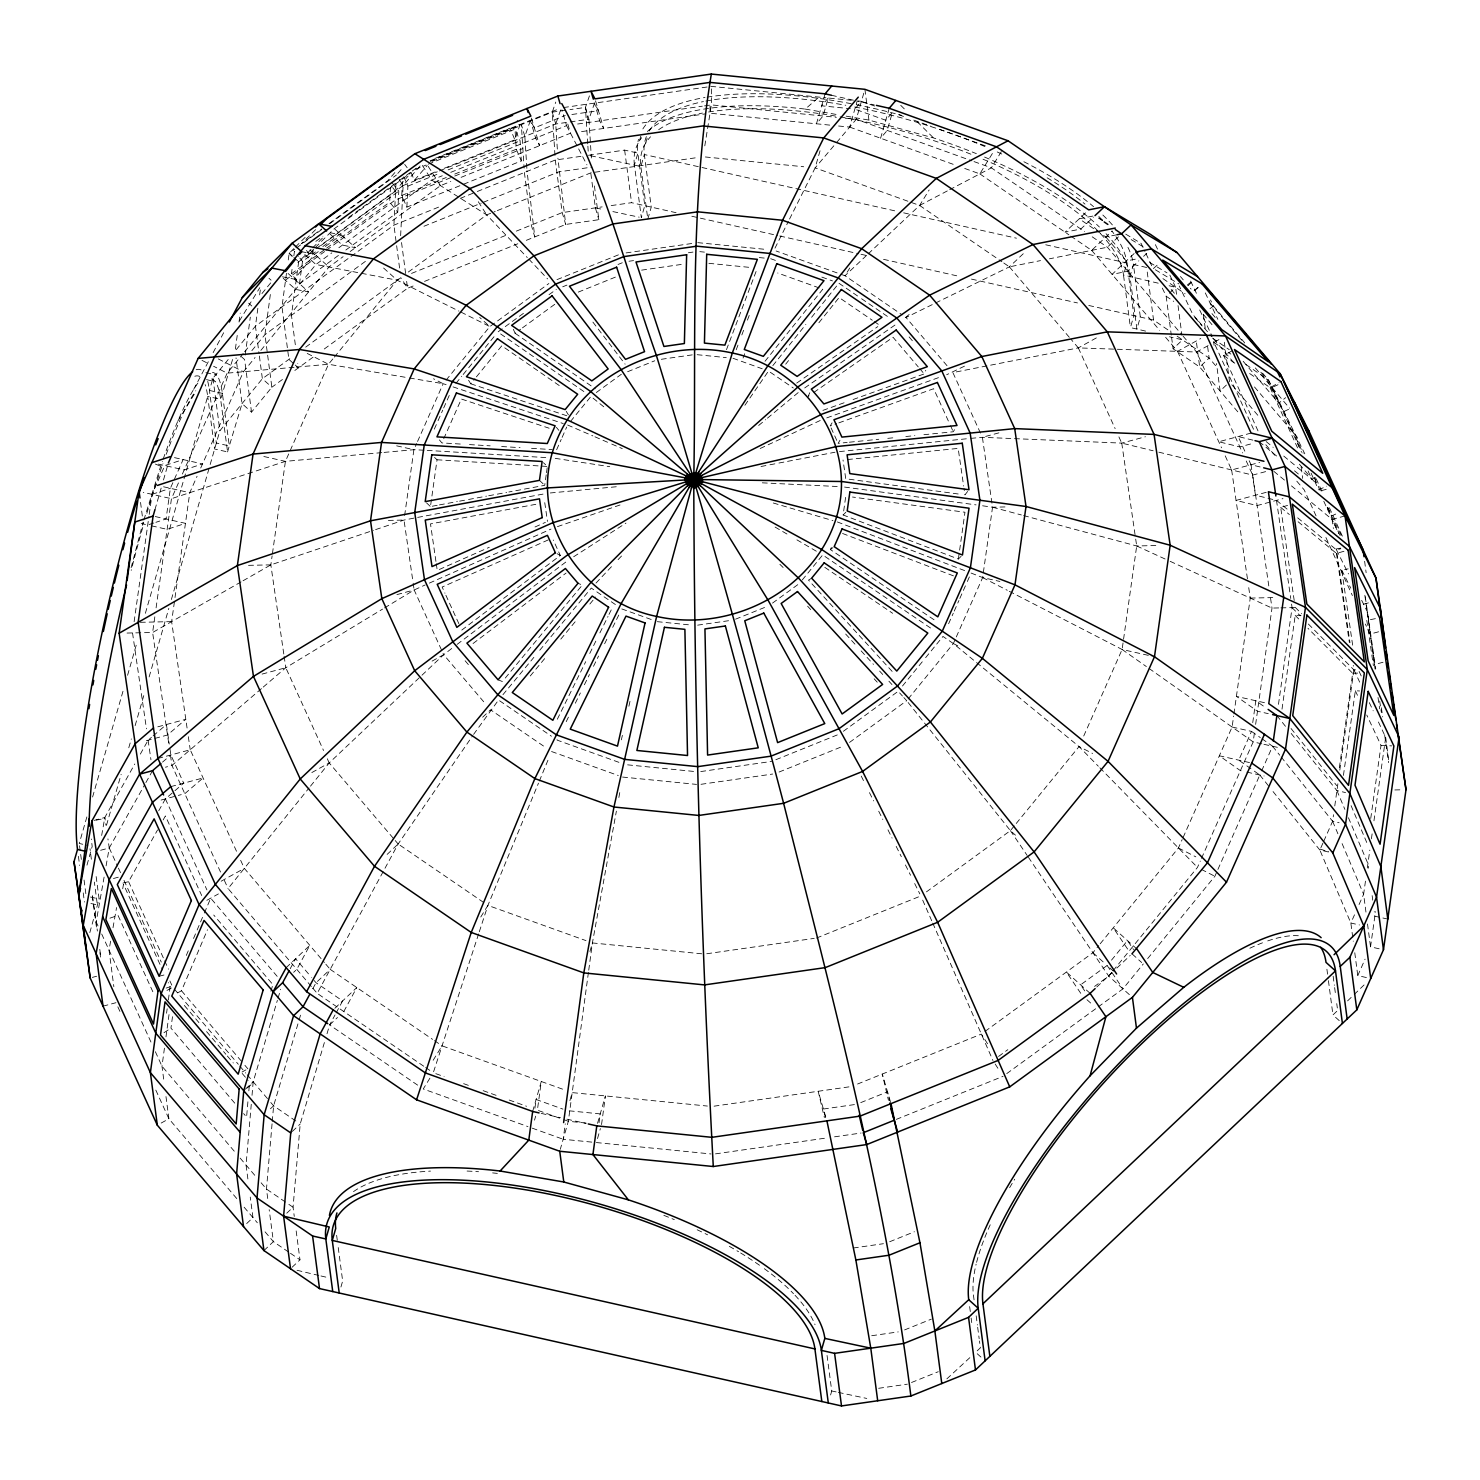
<?xml version="1.0" encoding="UTF-8"?>
<svg xmlns="http://www.w3.org/2000/svg" width="1480" height="1480" viewBox="0 0 1480 1480"><rect width="100%" height="100%" fill="white"/><g stroke="black" fill="none" stroke-linecap="round" stroke-linejoin="round"><path stroke-width="0.75" stroke-dasharray="5 3.75" d="M345.839 250.028L397.75 212.177L389.703 202.149L390.424 187.424M395.956 184.149L393.921 225.145L396.325 243.423M397.75 212.177L398.786 191.161L390.739 181.115M459.873 185.74L406.852 207.126L401.764 195.453L402.597 178.636M400.636 235.672L403.115 185.574L397.528 176.804M406.852 207.126L407.907 186.11L402.8 174.437M247.9 1101.805L246.587 1117.086L243.627 1113.589M248.844 1090.889L249.399 1084.341M251.267 1104.302L246.05 1165.056L248.159 1181.059M252.025 1095.311L253.191 1081.806L277.371 1000.351M272.061 1123.82L266.474 1189.051L267.973 1200.484M272.264 1121.562L273.615 1105.819L298.442 1022.162M324.379 1042.549L300.2 1124.005L293.058 1207.236L294.261 1216.394M237.225 335.424L235.117 351.038L255.448 326.137L349.151 257.798M239.02 322.029L240.222 313.113M245.199 355.089L250.305 317.164M257.853 308.284L255.448 326.137L259.055 353.572M259.647 294.909L260.554 288.212M270.341 294.502L264.939 334.647L271.858 387.224L251.526 412.125L242.036 403.615L236.023 357.901M286.473 273.338L281.977 306.804L288.896 359.381L293.632 363.636M288.267 259.943L289.173 253.265L293.836 248.621M338.421 255.448L299.478 283.846L291.43 273.8L292.041 269.323M293.854 255.837L294.446 251.341L298.479 256.354M311.096 249.399L298.664 261.775L291.449 315.314L295.667 347.319M299.478 283.846L302.512 261.387L315.462 251.933M534.909 1108.298L536.093 1099.474L562.918 1109.112M591.778 1142.116L563.177 1139.267L565.268 1123.82M588.429 972.416L568.338 1121.285L560.291 1149.312M588.744 970.159L592.407 942.945L616.383 811.133M599.048 1122.71L600.232 1113.904L567.043 1110.592M601.546 1124.578L605.413 1095.921L596.791 1125.873M166.556 1013.227L167.166 1008.805M168.369 999.962L170.181 986.716L168.276 982.535M164.447 1048.155L161.986 1066.211L164.077 1082.213M165.982 1036.87L169.368 1012.061M234.728 1103.137L170.94 1028.138L172.753 1014.873M134.125 621.692L148.925 516.501M149.221 514.374L152.052 494.32L164.798 465.571L183.113 459.559L170.367 488.326L166.056 518.981L155.881 522.311M154.827 616.809L152.625 632.496L168.776 743.719M156.085 607.836L171.458 498.686L178.747 482.258M187.072 728.012L171.625 621.619L174.714 599.733M175.01 597.532L189.773 492.692L197.062 476.264M283.79 654.012L270.84 564.861L272.117 555.851M272.431 553.613L285.418 461.353L328.486 364.265L332.871 358.9M404.632 515.521L413.901 449.698L416.639 443.519M437.174 505.309L430.458 506.567L437.044 459.781L433.104 456.043M546.194 474.84L544.714 485.329L508.88 491.989M546.49 472.731L547.378 466.44L543.438 462.722M961.094 556.351L958.374 559.033L843.119 514.985L845.783 496.096M958.374 559.033L959.317 552.355M959.632 550.116L964.96 512.246L852.517 497.021M908.147 698.93L953.361 643.56L982.646 577.57L992.543 507.215L982.387 437.303L999.629 432.66M1083.73 736.004L1122.118 649.48L1136.696 545.972L1135.697 539.109M1183.093 837.514L1232.1 727.032L1233.636 716.08M1233.95 713.897L1250.248 598.087L1248.269 584.471M1252.746 722.629L1255.817 700.743L1264.605 706.922M1254.392 733.137L1253.171 741.887L1201.205 858.992M1255.632 724.368L1272.005 608.077L1270.34 596.68M1278.48 704.351L1292.077 607.633L1291.097 600.788M1282.013 709.142L1295.204 615.44L1301.05 615.255M1339.363 767.713L1352.665 673.271L1307.968 628.297M1323.767 841.195L1332.611 821.271L1333.536 814.703M1334.775 805.952L1337.883 783.79M1339.807 770.118L1353.923 669.866L1353.257 665.352M1343.433 775.428L1355.347 690.772L1359.62 690.975M1370.739 818.459L1381.025 745.365L1366.762 715.025M1365.467 881.137L1363.617 894.272L1366.022 912.568M1367.317 868.002L1369.833 850.094M1371.423 838.827L1372.367 832.075M1373.958 820.808L1385.687 737.41L1377.029 719.002M1379.157 948.791L1370.536 946.849L1375.494 911.68M704.795 145.873L711.38 104.895L711.362 88.708M101.658 835.442L104.821 817.496L134.791 763.995M104.1 877.104L96.182 921.929L97.384 931.068M106.079 865.893L109.243 847.966L107.929 838.883M110.612 941.169L109.039 950.123L113.849 986.698M112.998 927.72L116.569 907.536M122.71 888.777L123.488 884.337L162.56 969.992M618.862 797.498L620.101 790.69M621.378 739.852L622.377 735.375M628.889 706.256L630.406 699.541M131.128 567.673L143.153 522.181L143.505 524.808A250.046 36.723 -77.3 0 0 131.202 570.355M86.969 865.153L92.186 846.394A250.046 36.723 -77.3 0 1 91.446 839.03M89.817 932.622L99.105 898.971L96.089 876.105M154.938 509.712L161.653 486.365L189.773 492.692M163.485 480.001L167.74 465.146M86.876 816.923L79.236 843.471L87.875 845.413M92.593 796.999L123.765 688.552M127.576 675.287L137.103 642.08M145.373 613.312L207.7 396.437A250.046 36.723 -77.3 0 0 205.147 384.578M228.197 359.529L212.954 378.196L209.42 390.443L216.339 443.019L229.289 445.924L242.036 403.615M232.564 359.492L220.649 399.341L227.569 451.918L214.619 449.014L207.7 396.437L220.649 399.341A250.046 36.723 -77.3 0 0 209.827 378.769M106.505 825.23L121.138 774.336M128.779 747.77L131.313 738.927M135.124 725.644L144.67 692.455M149.129 676.952L168.831 608.354M171.384 599.493L209.531 466.718M210.179 464.498L219.873 430.773L262.367 378.714L292.633 356.643M227.569 451.918L229.289 445.924L222.37 393.347A256.743 37.722 -77.3 0 0 211.27 372.239M639.434 140.896L641.728 132.904M588.466 155.289L624.634 150.109L637.862 153.088L644.78 205.665L641.34 217.634L634.421 165.057L637.862 153.088A256.743 94.294 16 0 1 638.49 139.305M645.761 142.987L647.482 136.993M340.937 1287.008L342.657 1281.014L337.829 1244.439M647.815 219.096L651.255 207.108L644.337 154.531A250.046 91.834 16 0 1 648.092 132.922M532.652 1111.461L541.273 1081.492L537.388 1110.167L560.087 1118.325M825.082 93.832L816.461 123.802L823.084 115.995L828.245 98.013L851.204 100.289M534.521 1120.157L535.668 1116.161M589.947 951.492L592.407 942.945L702.205 953.842M820.049 150.775L815.129 167.888L789.395 219.355M569.911 1100.602L572.205 1092.61L707.403 1106.06M838.605 126.004L849.668 127.095L857.142 101.047L874.255 104.895M863.784 93.184L856.273 119.288L835.275 144.097M889.221 108.262L880.6 138.232L887.223 130.406L892.385 112.425L885.78 120.25L854.83 109.132L861.434 101.306L875.883 106.505M597.513 1138.564L600.38 1128.574M1145.594 331.113L1136.899 329.06L1129.961 276.483L1133.421 264.495A256.743 94.294 16 0 0 1127.686 246.827M1146.63 267.473L1133.421 264.495L1140.34 317.072L1136.899 329.06L1130.424 327.598L1133.865 315.61L1126.946 263.033A250.046 91.834 16 0 0 1111.924 231.065M830.595 1394.974L831.741 1390.978L826.913 1354.404M270.914 991.23L272.875 984.57L213.731 915.029M278.036 998.149L280.645 989.343M299.108 1019.961L301.069 1013.356M327.006 1033.743L328.967 1027.139M143.838 520.016L160.672 466.2A256.743 37.722 -77.3 0 1 162.338 461.409M478.613 933.917L433.27 1072.741L444.111 1076.645M479.316 931.716L487.919 905.39L538.48 783.142M444.278 168.276L514.837 139.804L519.573 126.078L517.168 120.269M526.862 168.369L524.845 136.456L530.432 120.324L534.354 127.909L565.268 115.44M554.982 155.474L552.262 112.147L555.759 102.083M557.331 149.073L555.74 123.987L561.327 107.855M587.745 143.893L585.433 107.411L589.632 95.312M571.89 114.497L598.438 110.704L594.516 103.119L588.929 119.233L591.371 157.99M726.495 349.65L741.11 311.041M741.924 308.894L757.353 268.139M736.207 349.798L738.613 343.434M741.832 334.961L744.237 328.615M747.437 320.143L749.842 313.779M743.071 358.031L744.68 353.739M539.349 781.033L548.932 757.852M186.314 955.433L189.014 949.069M193.529 938.468L196.248 932.104M197.136 929.995L203.463 915.158M204.37 913.03L210.697 898.193L278.111 977.466M177.6 992.895L181.485 990.749L207.459 929.755M809.745 392.755L808.173 396.363L811.947 393.736M853.091 399.526L924.205 373.904L925.777 370.296M182.392 474.044L227.143 373.164L243.164 353.554M200.707 468.032L243.442 371.739L255.06 357.513M417.564 441.447L443.186 383.709L447.127 384.985M434.306 429.144L437.118 422.799M438.043 420.69L442.742 410.127M443.667 408.018L450.235 393.236M443.741 438.728L461.371 399.026L549.117 428.22M556.628 449.754L561.198 439.449M562.123 437.377L566.692 427.072M934.065 619.787L830.41 549.561L832.167 545.62M948.606 623.765L953.286 613.201M954.23 611.092L958.911 600.529M959.836 598.42L966.403 583.62M967.346 581.51L970.159 575.165M1100.177 943.815L1178.432 847.985L1182.15 839.604M1232.1 727.032L1251.507 731.398L1238.76 760.147L1251.044 768.823M1113.071 970.751L1197.468 867.41L1200.28 861.101M1147.666 958.596L1214.877 876.271L1259.813 775.002L1252.802 770.062M1261.645 770.895L1272.578 746.253L1262.033 738.816M1322.898 843.174L1319.845 850.038L1350.852 923.039L1353.257 941.317M1354.496 914.807L1350.852 923.039L1359.473 924.963M1359.066 904.539L1363.617 894.272L1341.472 842.139M1366.41 977.54L1357.771 975.616L1365.06 959.17M557.331 719.225L585.71 661.671M589.762 653.457L595.83 641.118M599.881 632.904L608.002 616.457M609.002 614.404L612.054 608.225M566.211 721.667L569.245 715.506M575.313 703.222L580.364 692.973M584.396 684.759L589.466 674.51M593.499 666.315L598.549 656.066M604.617 643.763L607.651 637.621M612.702 627.372L618.77 615.07M774.984 248.159L788.377 221.408M193.677 389.37L208.81 360.787M213.138 352.629L225.016 330.17M290.191 968.734L295.611 958.726L310.208 975.875M312.779 988.751L316.036 982.739L330.207 969.363L432.549 1039.349M423.743 1066.229L317.201 993.358L383.912 870.277M385.004 868.26L398.157 843.989L472.324 736.245M417.638 1085.136L329.615 1024.937L335.035 1014.929M336.127 1012.931L342.62 1000.924L316.036 982.739L311.67 977.595M343.786 1011.543L356.81 987.548L334.757 1008.361M140.341 754.097L148.111 740.222L151.441 737.373M100.622 850.279L109.243 847.966L144.763 784.567M145.873 782.587L152.532 770.692M158.73 810.781L165.409 798.885L183.705 783.179L170.847 754.966L169.571 746.272M122.933 883.116L128.575 881.654L157.583 829.891M163.151 819.938L165.39 815.943L201.687 895.529M832.075 422.855L830.188 425.981L836.663 423.65M839.993 440.226L838.124 443.353L847.152 442.446M941.983 432.9L953.268 431.753L955.155 428.627M177.915 420.912L194.768 393.476M239.335 320.993L259.814 287.693M849.76 268.01L844.988 275.743L776.112 250.989M480.778 916.99L487.919 905.39L586.006 940.633M868.205 253.875L919.616 205.442L929.144 189.977M433.159 1060.272L442.058 1045.842L563.954 1089.65M964.72 168.461L979.816 173.881L993.173 152.237M429.921 1078.161L423.243 1088.984L527.953 1126.613M1001.368 151.589L991.36 167.832L949.716 189.662M473.618 734.357L498.52 700.04L551.448 736.226M744.903 405.279L768.509 371.036L793.298 387.982M967.642 491.452L964.923 494.912L963.961 488.252M765.012 361.286L822.788 289.211L777.703 273.005M772.819 365.653L805.86 324.435M811.614 317.275L838.901 283.216L859.695 297.443M785.677 364.191L788.562 360.584M818.884 322.751L839.105 297.536L872.312 320.235M311.374 986.513L228.068 888.555L309.061 787.952M310.504 786.158L329.207 762.922L443.667 654.697L453.509 647.112M261.96 293.558L272.135 281.108L268.971 278.277M318.274 251.656L314.74 254.246L294.391 279.147L281.348 276.612M244.607 351.778L315.906 264.476L331.816 252.877M251.859 350.649L264.939 334.647L365.486 261.312M260.868 350.39L328.949 267.011L343.101 256.688M334.332 357.106L397.139 280.201L400.877 277.482M446.091 380.138L489.843 326.562L548.877 283.512M455.933 383.357L461.723 376.272M463.166 374.496L494.968 335.553M468.587 380.268L470.751 383.801L474.988 378.621M476.394 376.882L501.794 345.784L559.625 385.818M570.521 421.43L590.946 396.437L605.116 407.888M802.29 579.938L822.695 554.945L933.436 629.962M902.504 685.999L924.186 659.451M925.629 657.675L942.982 636.437L953.361 643.56L1079.05 746.568L1098.29 766.196M926.443 891.866L1010.396 830.632L1014.78 825.266M1016.242 823.472L1079.05 746.568L1092.592 753.468M985.051 1031.375L1092.925 952.713L1098.734 945.591M1111.498 960.15L1127.483 940.577L1133.551 949.568M1111.628 972.545L1108.724 976.097L1094.571 986.42M1098.197 1006.918L1122.95 988.862L1143.282 963.961M505.291 678.043L582.324 585.062L578.014 583.287M502.941 694.693L533.855 657.379M539.738 650.257L591.279 588.06L616.068 605.005M530.265 675.971L544.788 658.434M560.791 639.138L575.313 621.6M589.854 604.043L595.663 597.032M828.245 98.013L821.64 105.82L850.408 108.688M833.832 145.799L815.129 167.888L919.616 205.442L1001.905 261.719M394.846 172.568L387.704 180.801L328.986 223.628M397.824 173.401L402.098 168.48M316.332 248.492L395.216 190.939L408.073 176.102M321.049 245.439L403.115 185.574L421.596 164.243L431.661 180.042L486.698 214.878L527.287 257.557M411.144 172.587L414.345 180.338L427.202 165.501M596.015 583.046L611.777 566.341M618.085 559.644L622.821 554.649M295.389 247.068L300.052 242.424M301.606 240.87L306.268 236.245M315.591 229.641L301.476 243.701L321.66 228.975M312.65 247.845L323.528 237.004M306.471 250.453L308.987 253.839L313.686 249.158M315.259 247.586L334.11 228.845L357.882 211.492M843.119 514.985L845.838 512.302M1347.577 1000.887L1352.535 996.095M1354.182 994.505L1365.763 983.312M482.647 717.226L490.527 709.79L545.824 747.622M909.164 314.5L902.596 319.81M387.131 854.404L398.157 843.989L484.182 902.837M947.015 365.69L906.001 317.479L1009.379 266.844L1023.568 253.45M286.158 967.661L309.801 945.35L296.777 969.363L293.632 972.323M1085.543 212.843L1065.064 232.175L1080.826 229.03L1093.424 217.135M1070.762 236.079L1091.667 250.361L1112.146 231.028M1118.436 236.8L1107.41 247.215L1049.413 258.815M245.31 1089.243L253.191 1081.806M1134.142 253.543L1112.072 274.374L1127.834 271.229L1138.86 260.813M329.615 1024.937L337.496 1017.5M1143.596 256.354L1146.741 253.376M270.452 1108.779L273.615 1105.819L296.407 1121.396M1169.33 293.243L1175.62 287.305L1169.848 275.095M292.318 1131.442L300.2 1124.005M1188.126 285.585L1191.27 282.606M246.661 1223.572L252.969 1217.633L250.25 1197.061M1237.798 411.81L1199.688 366.985L1173.104 348.799L1182.557 339.882L1169.496 336.774M286.75 1213.193L293.058 1207.236L287.361 1203.351M263.94 1250.563L273.393 1241.628L269.175 1209.641M292.096 1267.269L299.978 1259.813L295.76 1227.827M1226.402 385.041L1220.112 390.998L1216.505 363.562M1096.791 987.012L1111.85 972.786M1116.882 968.049L1130.258 955.414M977.226 1350.814L980.37 1347.855L979.483 1340.991M1339.252 1020.627L1332.944 1014.947L1337.661 1010.489L1336.755 1003.625M866.54 255.429L844.988 275.743L902.19 314.87M946.867 1378.861L970.566 1356.994M1153.401 268.583L1159.58 262.94M1194.157 290.764L1198.8 286.528M647.37 131.498A256.743 94.294 16 0 1 805.25 109.094L820.124 96.126M153.106 735.93L166.426 724.515L169.256 744.088M162.523 762.126L170.847 754.966M261.461 688.607L171.939 765.475L165.464 767.213M263.2 687.109L285.788 667.721L382.562 609.113M758.667 425.463L765.697 419.636M767.454 418.174L799.015 391.904M1190.864 282.125L1187.496 284.845L1191.104 289.081M247.105 1088.004L253.82 1082.527M1194.323 290.672L1199.447 286.565M1209.974 308.728L1213.378 305.99L1210.511 299.94M1243.182 361.305L1278.794 403.152L1285.62 397.676M830.41 549.561L832.926 547.6M461.779 630.091L560.31 555.462L553.261 540.015M457.135 644.374L567.857 560.495M473.045 643.523L566.1 573.038M292.06 256.281L289.173 253.265L294.724 249.214M296.574 247.863L322.455 228.993M329.855 223.591L396.4 175.047M315.814 241.388L322.899 236.245M348.743 217.375L397.306 181.966M399.175 180.597L410.386 172.42M412.254 171.051L417.86 166.981M359.714 210.16L410.922 172.809M308.987 253.839L314.482 249.824M297.85 262.349L313.575 250.879M322.881 246.531L398.786 191.161M325.341 246.494L341.251 234.895L330.373 232.786M291.43 273.8L324.805 249.472M326.654 248.122L389.703 202.149M285.566 280.035L324.582 251.582M326.433 250.213L395.16 200.096L452.639 176.897M338.883 247.715L431.661 180.042L442.279 175.769M350.168 251.526L440.504 185.648L450.808 181.485M351.019 256.447L393.921 225.145L440.966 206.164M408.332 272.024L486.698 214.878L495.208 211.455M305.694 347.134L400.839 277.722L407.555 288.249L416.046 284.826M282.458 379.49L271.858 387.224L262.367 378.714L259.37 355.866M294.835 370.463L315.036 355.736M324.286 348.984L407.555 288.249L406.353 279.11M523.439 313.371L497.854 332.019L585.248 392.496M549.006 294.705L556.313 289.377M513.357 329.3L515.077 333.24L520.609 329.207M522.44 327.875L555.574 303.714M596.311 392.514L621.378 374.236M772.505 603.1L799.366 583.509M843.36 731.287L898.157 691.308L902.43 696.007M849.52 742.423L906.685 700.706L903.855 697.58M1113.534 971.213L1107.133 965.478L1080.622 984.829L1085.487 992.026M998.538 1056.461L1007.825 1049.69M1006.752 1073.611L1096.421 1008.213M796.721 383.079L877.807 326.599M804.713 387.945L897.509 323.288M813.834 392.422L893.032 337.255L918.266 366.929M163.984 1032.707L170.94 1028.138M573.666 556.758L625.966 523.106M811.651 578.18L808.505 580.123L893.624 673.012M384.522 607.91L414.16 589.965L425.167 584.97M241.074 581.899L152.625 632.496L123.617 633.126M243.071 580.752L270.84 564.861L373.441 530.34M242.054 1072.038L245.939 1069.873M432.086 661.098L443.667 654.697L484.682 702.908M964.461 366.171L946.645 374.755M311.836 772.56L329.207 762.922L393.754 838.809M980.482 433.122L952.88 372.59L1078.328 347.893L1097.642 337.2M221.149 881.211L244.329 868.371L324.379 962.5M1165.648 337.348L1177.543 351.352L1200.724 338.513M206.83 900.321L218.411 893.92M1208.142 345.599L1196.562 352.018L1078.328 347.893L1071.002 339.272M1253.56 429.274L1213.933 342.38L1221.648 338.106M1258.019 430.921L1223.627 355.533L1234.486 349.521M166.963 990.435L172.753 987.234M1249.638 373.515L1270.081 387.631L1279.127 382.636M1283.752 456.081L1311.89 479.316L1315.517 477.319M161.172 1123.061L168.905 1118.788L165.889 1095.921M919.616 205.442L947.718 190.717M760.184 448.496L820.383 420.413M1278.017 384.726L1272.042 387.483L1303.14 453.232M1284.067 411.44L1290.061 408.684M1318.717 489.843L1326.691 486.162M1327.727 507.899L1331.723 515.909L1335.7 514.078M439.32 569.486L489.251 547.304M535.002 526.991L545.399 522.366M429.367 583.101L551.004 529.082M548.229 539.923L442.15 587.042L444.962 593.202M435.194 158.36L510.026 128.168L514.837 139.804M430.125 160.802L558.219 109.113M430.292 161.376L552.262 112.147L567.746 109.946M432.197 161.357L519.573 126.078M415.492 169.312L426.074 165.038M428.201 164.188L514.985 129.167L520.091 140.84L521.349 160.913L461.982 184.871M414.345 180.338L435.731 171.717M403.115 185.574L437.285 171.791M439.43 170.922L555.74 123.987L588.929 119.233L585.433 107.411L569.948 109.613M407.907 186.11L437.543 174.141M448.125 169.867L520.091 140.84M450.771 172.346L566.562 125.615L561.919 109.835M401.764 195.453L446.276 177.489M454.767 174.067L516.261 149.258L514.985 129.167M454.767 176.046L522.865 148.555M461.113 177.341L570.485 133.2L567.007 121.36M460.225 198.394L475.191 192.345M477.319 191.494L555.278 160.025L584.027 155.918M423.964 226.255L481.222 203.167M483.331 202.297L558.774 171.865L591.945 167.111M497.335 210.585L591.038 172.772L698.486 157.398M411.532 273.411L507.77 234.58M516.335 231.121L562.197 212.602L602.157 206.886M424.519 281.404L517.815 243.756M526.307 240.334L565.693 224.442L598.864 219.688L594.35 185.407M556.98 279.646L619.547 254.393M562.696 286.805L566.951 285.085M618.029 264.476L622.285 262.756M578.291 292.096L616.883 276.519M627.631 371.721L654.752 360.769M735.56 619.177L766.844 606.56M775.853 759.721L837.588 734.802M779.072 772.042L843.73 745.938M816.498 938.043L920.856 895.937M857.568 1084.026L981.37 1034.076L988.085 1044.602M860.731 1102.619L887.519 1091.814L889.573 1100.565M896.325 1119.38L1003.033 1076.33M889.684 1241.739L914.418 1231.748M904.576 1329.928L931.364 1319.124M911.514 1382.505L938.283 1371.701M822.917 410.386L844.47 402.634M826.746 417.897L940.355 376.975M838.809 422.873L933.64 388.722L949.531 423.558M557.423 526.639L620.194 504.921M109.909 918.174L118.011 915.38L154.216 994.764M166.13 988.104L170.181 986.716M375.624 529.6L404.003 520.054L415.418 517.834M152.052 494.32L170.367 488.326M381.785 452.621L285.418 461.353L171.458 498.686L143.264 492.359M153.828 522.976L147.722 524.975L141.266 523.532M1294.205 600.491L1280.681 507.363L1288.47 505.198M1298.108 521.755L1336.422 553.39L1344.21 551.226M396.918 594.609L414.16 589.965L443.667 654.697M262.089 674.085L285.788 667.721L323.546 750.508M970.843 438.358L982.387 437.303L1121.748 443.112L1145.446 436.748M157.805 726.828L185.814 719.298L167.499 735.005L143.801 741.388M1251.1 433.067L1218.78 441.762L1239.833 446.904L1252.746 443.427M157.916 758.445L190.236 749.768L236.967 852.258M1225.218 455.858L1231.638 469.956L1259.647 462.426M1265.622 471.621L1252.691 475.099L1155.399 451.326M170.774 786.639L203.093 777.962L184.797 793.687L178.322 795.408M1266.233 492.322L1236.059 500.425L1257.112 505.568L1282.975 498.612M161.098 800.051L176.176 796M94.054 820.401L104.821 817.496L105.95 825.248M1321.362 490.638L1327.838 488.899M1345.005 515.947L1332.074 519.406L1291.485 485.902M113.479 878.491L119.954 876.752M1297.683 517.834L1336.495 549.876L1340.806 548.729M1363.58 604.173L1370.036 602.452M92.334 977.392L96.626 976.245M1378.602 631.793L1369.981 634.106L1365.374 624.042M103.026 1006.178L115.958 1002.7M1383.023 662.263L1374.402 664.576L1367.483 611.999L1361.489 599.974M159.119 976.264L166.63 974.321M1092.758 216.08L1079.253 218.799L1094.442 229.178M1096.347 230.492L1105.838 236.985L1117.086 234.728M1003.773 262.996L1009.379 266.844L1040.514 260.61M1135.271 259.185L1126.262 260.979L1105.838 236.985M1352.646 645.151L1341.75 570.115L1348.169 568.857M1375.364 618.659L1366.798 620.342L1373.385 665.741M1340.714 548.1L1336.366 548.951L1349.982 642.709M96.237 820.124L104.951 818.422M761.016 466.496L767.732 465.201M769.97 464.776L776.704 463.481M778.943 463.036L834.979 452.233M439.43 504.902L457.339 501.572M459.596 501.147L466.311 499.907M468.55 499.482L486.476 496.151M488.715 495.745L506.641 492.415M417.656 517.408L545.769 493.599M535.797 504.329L430.495 523.902L435.953 561.549M563.547 107.541L711.362 86.395L825.951 97.791M577.626 124.024L702.279 106.19M704.554 105.876L711.38 104.895L836.366 117.308M581.548 131.609L705.516 113.868M611.203 205.59L631.553 202.686L676.064 212.695M626.114 252.914L693.306 243.293M628.982 261.239L633.551 260.591M688.404 252.747L692.973 252.081M641.617 270.137L683.446 264.143M661.32 359.289L692.677 354.812M697.635 625.152L731.231 620.342M700.762 771.561L771.598 761.423M701.002 784.308L772.653 774.04M706.774 953.749L814.222 938.376M714.082 1106.17L851.389 1086.524M854.404 1104.598L823.435 1109.02L825.489 1117.77M715.506 1153.864L827.857 1137.787M834.535 1136.825L861.082 1133.033M853.387 1247.992L883.43 1243.699M871.702 1335.718L898.249 1331.908M878.639 1388.295L907.388 1384.17M849.409 442.206L865.208 440.615M867.465 440.393L878.769 439.264M887.797 438.358L894.568 437.673M905.852 436.526L914.88 435.62M923.927 434.713L939.726 433.122M839.475 451.585L968.586 438.579M847.541 459.54L958.17 448.403L963.647 486.051M550.301 492.97L618.621 486.532M384.079 452.399L413.901 449.698L424.927 450.272M294.002 367.299L227.143 373.164L213.601 366.263M296.315 367.096L328.486 364.265L407.204 377.604M1352.665 673.271L1360.453 673.012M388.371 520.405L404.003 520.054L412.846 580.956M982.591 505.79L992.543 507.215L1005.938 506.918M248.529 565.341L270.84 564.861M1023.587 515.558L1136.696 545.972L1159.006 545.473M140.378 622.303L171.625 621.619M1250.248 598.087L1274.798 597.55M1278.702 607.929L1272.005 608.077L1167.665 560.18M1280.921 607.873L1296.554 607.54M1308.357 624.024L1353.923 669.866L1358.381 669.774M1394.845 789.95L1401.542 789.802M1381.025 745.365L1391.736 745.883M762.311 482.832L837.717 486.532M460.28 444.037L441.891 442.909L439.412 439.893M469.475 444.592L490.158 445.832M501.646 446.535L520.035 447.644M531.542 448.329L552.225 449.587M427.221 450.401L548.396 457.727M437.044 459.781L547.378 466.44M858.086 100.973L861.434 101.306M845.21 118.197L856.273 119.288L971.823 160.821M829.744 125.115L710.048 113.22L710.03 103.97M705.35 156.972L803.696 166.759M697.783 242.646L767.232 249.546M699.837 251.656L704.406 252.118M759.277 257.575L766.122 258.26M708.883 263.329L750.749 267.492M697.154 354.7L726.273 357.605M657.305 621.674L690.92 625.023M627.613 764.846L696.192 771.672M622.581 777.055L696.507 784.4M586.043 1123.043L568.338 1121.285L562.159 1119.065M596.366 1142.56L710.974 1153.956M958.189 493.987L845.746 478.762L843.027 459.984M844.562 487.068L976.06 504.884M555.24 458.356L609.741 466.663M409.442 377.992L443.186 383.709L433.511 378.769M805.25 109.094L837.088 114.589M846.19 116.162L868.927 120.084L933.51 137.936A256.743 94.294 16 0 1 976.338 153.643M314.74 254.246L301.68 251.711L315.906 264.476L397.139 280.201L458.948 311.114M590.649 155.751L640.877 166.519L647.5 216.82M590.871 173.567L595.385 207.866L604.136 209.735M612.887 211.585L639.157 217.172M831.741 1390.978L836.108 1391.903M838.309 1392.384L866.744 1398.434M831.483 95.275L855.015 100.566M894.66 210.808L644.337 154.531L640.877 166.519A250.046 91.834 16 0 1 650.534 136.771M903.67 212.843L1016.445 238.188M1045.75 244.792L1126.946 263.033L1123.505 275.021L1130.424 327.598M1158.23 283.18L1123.505 275.021A250.046 91.834 16 0 0 981.536 158.582M691.845 216.246L777.537 235.505M779.793 236.005L858.733 253.764M860.99 254.264L867.743 255.781M883.542 259.333L960.206 276.575M971.49 279.11L1077.477 302.938M1088.762 305.472L1153.549 320.05L1169.866 331.206M205.905 372.683L216.691 375.106M206.478 379.639L215.118 381.581M222.37 393.347L209.42 390.443A256.743 37.722 -77.3 0 0 207.441 380.305M396.64 445.832L413.901 449.698M971.083 573.056L982.646 577.57L999.888 581.455M263.847 456.506L285.418 461.353M1009.305 591.316L1122.118 649.48L1152.31 656.251M174.492 457.635L202.538 463.925L184.204 469.937L158.342 464.11M1264.457 702.686L1236.411 696.377L1257.482 711.232L1268.267 713.656M1261.793 743.83L1253.171 741.887L1148.221 667.869M1263.957 744.311L1279.257 747.752M155.271 516.557L185.463 523.346L167.148 529.341L152.052 525.955M1249.527 762.57L1219.335 755.78L1240.407 770.636L1244.717 771.616M1291.189 733.451L1336.921 790.616L1345.561 792.559M1246.882 772.098L1264.123 775.983M1281.144 756.965L1332.611 821.271L1339.086 822.732M1328.485 851.981L1319.845 850.038L1271.246 789.303M1387.796 919.099L1374.846 916.194L1374.254 911.625M90.483 897.028L99.105 898.971M90.909 903.503L97.384 904.965L94.368 882.099M541.199 1113.386L560.457 1117.715M566.859 1119.158L586.099 1123.468M1169.108 285.751L1175.62 287.305L1176.822 296.444M297.055 1270.284L318.792 1275.446M320.957 1275.964L327.487 1277.499M1252.913 440.152L1238.168 436.545L1245.513 452.658M1249.194 460.724L1251.026 464.739L1261.552 467.31M1118.917 436.896L1121.748 443.112L1153.142 450.771M1287.082 509.102L1276.5 500.351L1255.447 495.208L1251.026 464.739M992.543 507.215L1021.367 514.966M773.282 502.997L832.926 520.627M1320.234 849.15L1328.614 851.685M470.751 383.801L567.284 415.917M453.046 386.891L563.288 423.576M898.804 114.737L905.205 117.05M913.752 120.121L930.846 126.263M939.393 129.333L988.548 146.983M974.007 161.597L991.36 167.832L1084.618 231.62M849.668 127.095L953.934 164.576M770.692 258.704L777.093 260.998M821.844 277.093L832.5 280.923M733.007 358.271L762.237 368.779M621.804 608.928L653.124 620.176M618.918 762.33L557.109 740.111L556.424 734.857M551.559 751.526L618.27 775.502M463.629 1083.656L470.141 1086.005M483.165 1090.668L496.17 1095.348M509.194 1100.029L526.547 1106.263M532.226 1128.149L563.177 1139.267M837.347 521.941L966.773 571.409M842.546 533.466L953.527 575.887M155.381 464.072L160.672 466.2M498.076 679.783L502.386 681.559M567.617 425.019L592.832 435.897M594.942 436.804L609.668 443.168M611.758 444.074L622.285 448.607M1136.696 545.972L1165.592 559.237M461.002 312.132L489.843 326.562L479.687 317.442M953.361 643.56L961.094 647.5M307.211 353.424L328.486 364.265M218.281 358.918L243.442 371.739M1178.432 847.985L1195.84 856.846M202.001 360.361L209.735 364.302M1201.353 869.389L1214.877 876.271M982.646 577.57L1007.251 590.261M557.016 553.631L560.31 555.462M775.095 527.065L786.99 534.04M796.906 539.849L816.757 551.466M1098.845 217.949L1102.692 220.261M1125.744 234.136L1141.117 243.386L1144.965 251.507M1131.201 239.612L1144.651 247.696M1149.701 262.46L1166.998 272.857M1155.362 269.767L1178.876 283.92M824.804 567.34L892.644 613.293M1098.678 218.152L1102.36 220.668M1162.947 278.629L1185.129 293.798M1092.222 236.819L1107.41 247.215L1181.614 334.443M1162.318 288.101L1166.166 296.222L1173.77 301.421M979.816 173.881L1068.875 234.784M1177.118 336.164L1209.142 358.068L1217.892 368.354M861.582 298.738L889.943 318.126M874.162 321.493L879.693 325.286M434.454 1040.644L442.058 1045.842M425.648 1067.543L431.365 1071.446M285.455 1202.056L266.474 1189.051L260.628 1182.206M288.582 1252.024L273.393 1241.628L264.643 1231.342M290.487 1253.32L299.978 1259.813M1212.545 338.125L1229.27 349.687M1213.933 342.38L1230.879 354.108M1245.957 364.524L1268.564 380.157L1304.805 453.842M1223.627 355.533L1234.783 363.229M515.077 333.24L595.293 388.759M1251.507 731.398L1260.294 737.577M1122.118 649.48L1146.352 666.555M1266.159 441.558L1273.207 447.367M1259.221 441.688L1276.87 456.247M1294.501 470.825L1299.81 475.191M1273.836 471.343L1284.437 480.075M1280.681 507.363L1289.395 514.559M383.598 268.028L397.139 280.201M908.128 702.519L1010.396 830.632L1015.483 835.183M334.924 229.215L355.478 247.66L342.417 245.143L329.781 233.785M1136.955 949.087L1113.256 927.812L1129.055 951.196M1132.218 954.027L1141.691 962.536M309.986 249.99L328.949 267.011M1092.925 952.713L1105.56 964.054M1129.37 994.634L1108.724 976.097L1028.452 857.346M289.173 253.265L292.337 256.096M293.91 257.52L298.664 261.775M288.082 273.467L308.617 291.911L295.556 289.377L282.921 278.036M1090.094 993.339L1066.395 972.064L1082.195 995.448M1086.949 999.703L1093.258 1005.364M248.64 303.178L251.804 306.009M295.223 365.042L298.387 367.891L297.776 363.322M241.444 356.717L244.607 359.548L251.526 412.125M977.226 1353.737L981.98 1357.993M539.46 480.371L543.401 484.09M426.518 502.849L430.458 506.567M779.868 564.305L783.124 567.506M900.746 105.339L905.668 110.223M917.138 121.638L933.51 137.936M1295.185 607.299L1301.567 613.738M1292.077 607.633L1300.217 615.828M1295.204 615.44L1299.995 620.25M1099.88 767.824L1197.468 867.41M528.86 259.185L547.582 278.887M845.672 634.051L854.941 644.152M861.12 650.885L873.459 664.372M879.638 671.106L882.727 674.473M888.907 681.207L891.977 684.574M807.599 606.19L810.688 609.557M874.144 678.802L877.252 682.188M1213.378 305.99L1244.532 342.62M1210.104 303.067L1244.162 343.101M1180.43 276.538L1183.26 279.868M1211.954 313.594L1216.43 318.848M1262.607 373.145L1268.564 380.157L1301.567 452.251M1260.831 372.22L1266.751 379.195L1278.794 403.152M1255.336 367.928L1289.505 408.129M1203.129 314.204L1212.027 324.675M1197.135 319.55L1192.769 314.407L1179.264 285.954M1198.597 321.271L1211.732 336.7M1233.839 362.693L1213.193 338.421L1214.081 345.266M1254.485 386.964L1297.257 437.248L1298.755 448.681M1171.142 289.451L1175.583 294.668M1194.804 317.275L1202.186 325.97M1257.796 415.269L1229.566 382.062L1224.145 340.918M1299.403 464.202L1315.757 483.424L1314.851 476.56M1183.112 336.2L1196.562 352.018L1242.59 452.936M1265.826 444.74L1276.149 456.894M1296.795 481.166L1304.176 489.843L1316.46 516.779M1091.667 250.361L1159.691 330.355M1009.379 266.844L1069.522 337.551M909.109 336.94L913.475 342.065M919.746 368.668L924.205 373.904M465.127 660.783L469.475 665.889M395.216 840.548L398.157 843.989M325.841 964.202L330.207 969.363M312.835 988.214L317.201 993.358M181.485 990.749L243.442 1063.602M244.921 1065.341L247.863 1068.801M174.251 988.992L238.299 1064.286M239.779 1066.044L245.736 1073.055M247.234 1074.795L269.36 1100.824M270.785 1102.489L273.615 1105.819M184.353 1005.457L200.669 1024.641M206.59 1031.597L225.867 1054.26M227.347 1056.017L233.285 1062.992M242.184 1073.444L248.104 1080.418M234.247 1151.181L161.986 1066.211L155.363 1051.707M240.149 1158.119L254.8 1175.342M236.745 1198.56L168.905 1118.788L155.659 1089.761M244.126 1207.217L257.335 1222.776M556.369 427.332L558.848 430.347M299.829 258.038L302.512 261.387M1291.06 728.512L1336.829 785.713M1276.889 715.599L1285.473 726.31M1272.578 746.253L1279.719 755.188M1259.813 775.002L1269.822 787.508M592.888 322.104L625.115 364.154M404.669 164.354L407.167 167.74M392.718 187.572L395.216 190.939M1107.133 965.478L1122.95 988.862M1010.396 830.632L1027.157 855.422M478.299 201.724L486.698 214.878M428.201 166.334L440.504 185.648M995.189 1064.046L998.556 1069.3M566.23 411.348L568.394 414.881M566.562 125.615L586.931 164.853M1327.208 507.252L1342.194 537.314M1340.066 535.446L1332.074 519.406L1333.388 528.508M1336.495 549.876L1348.484 573.926M1341.75 570.115L1350.777 588.189M861.249 776.094L864.32 782.291M869.463 792.633L873.57 800.902M878.713 811.225L882.82 819.495M887.963 829.818L892.07 838.087M896.177 846.357L901.32 856.68M905.427 864.949L910.57 875.272M914.677 883.542L919.82 893.883M1205.293 292.911L1217.818 319.329M1190.642 281.089L1196.432 293.281M1199.688 309.968L1212.213 336.386M1155.38 244.625L1158.285 250.712M1145.927 253.543L1151.717 265.734M1359.102 671.421L1361.952 677.489M1353.923 669.866L1359.695 682.151M1369.314 702.63L1373.181 710.807M1355.347 690.772L1358.196 696.84M1316.164 478.706L1321.825 491.157M1329.392 507.733L1342.638 536.759M1314.573 478.299L1320.29 490.842M1327.911 507.548L1331.723 515.909M1311.095 473.138L1318.255 489.122M1323.805 501.295L1338.623 533.54M1270.081 387.631L1297.645 448.07M1308.098 470.992L1311.89 479.316M1325.914 537.518L1352.387 595.552M1246.253 461.002L1252.691 475.099L1269.026 587.579M1177.543 351.352L1221.536 447.793M1078.328 347.893L1115.143 428.627M950.475 425.611L953.268 431.753M831.076 427.905L837.236 441.41M445.887 595.256L459.91 625.985M327.321 758.778L329.207 762.922M240.648 860.305L244.329 868.371M220.538 872.053L171.939 765.475L170.034 752.432M224.312 880.304L228.068 888.555M165.409 798.885L206.922 889.924M128.575 881.654L163.744 958.763M164.687 960.835L168.48 969.178M109.243 847.966L117.512 866.096M118.437 868.113L122.1 876.16M124.006 880.36L161.283 962.092M169.886 980.944L171.81 985.144M98.013 925.962L96.182 921.929L92.389 895.807M101.695 934.01L151.571 1043.4M117.845 1006.844L120.694 1013.06M922.688 900.136L931.845 921.06M932.77 923.15L992.951 1060.531M516.261 149.258L521.349 160.913M1351.092 805.657L1367.206 843.582M1336.921 790.616L1344.895 809.394M1348.447 817.737L1367.927 863.617L1368.538 868.187M1332.611 821.271L1337.92 833.795M595.534 100.825L603.673 128.446L599.733 120.861L594.516 103.119M890.424 1101.675L882.284 1074.055L888.444 1100.306M595.385 207.866L598.864 219.688M552.262 112.147L555.74 123.987M531.449 118.049L539.59 145.669L535.649 138.084L530.432 120.324M825.748 1116.919L818.2 1091.278L824.36 1117.53M524.845 136.456L521.349 124.616L524.105 168.147M585.433 107.411L587.912 119.381M1365.263 596.773L1375.753 669.015M1381.377 707.773L1382.708 716.894M1375.068 669.145L1364.856 595.256M1379.693 701.058L1381.358 712.472M1384.67 735.264L1388.629 762.626M1378.01 697.505L1379.656 708.865M1336.422 553.39L1349.335 642.32M1276.5 500.351L1290.764 598.512M1231.638 469.956L1247.936 582.195M1121.748 443.112L1135.364 536.833M544.751 502.663L547.471 521.441M436.286 563.769L437.248 570.41M413.161 583.212L414.16 589.965M284.123 656.288L285.788 667.721M188.33 736.707L190.236 749.768M132.534 632.941L146.465 728.808M148.111 740.222L150.96 759.813M99.937 952.75L100.566 957.098M1364.634 561.29L1366.133 572.723M1385.687 737.41L1388.998 762.57M1372.145 895.622L1372.737 900.192M1367.52 923.983L1370.536 946.849M1301.161 466.977L1302.659 478.41M1354.774 952.75L1357.771 975.616M1333.147 976.189L1334.35 985.329M1334.646 987.623L1335.552 994.486M1326.913 969.233L1328.115 978.373M1328.43 980.648L1332.944 1014.947M1203.425 314.63L1205.22 328.338M1207.625 346.635L1209.142 358.068L1199.688 366.985L1196.081 339.549M1178.043 305.583L1181.947 335.294M1166.166 296.222L1171.291 335.091M1171.586 337.366L1173.104 348.799M1147.241 272.043L1153.549 320.05M864.894 89.318L869.278 122.71M974.062 1299.847L973.452 1295.277A250.046 77.719 -48.1 0 1 976.115 1264.216M976.171 1315.85L977.373 1324.989M977.67 1327.283L979.168 1338.697M969.641 1306.6L970.843 1315.739M971.139 1318.014L971.731 1322.602M624.634 150.109L631.553 202.686M555.278 160.025L562.197 212.602L565.693 224.442L557.904 158.194M524.383 172.494L531.302 225.09L534.779 236.911L526.991 170.662M401.543 242.535L406.057 276.815M396.64 245.717L400.248 273.153M336.626 1235.301L337.532 1242.164M212.954 378.196L219.873 430.773M140.544 502.404L142.857 519.98M91.353 859.233L90.465 852.388A256.743 37.722 -77.3 0 1 90.04 848.762M99.789 949.365L100.696 956.21M92.352 896.029L96.866 930.328M79.55 845.765L81.344 859.473M84.064 880.045L86.154 896.048M78.422 856.328L79.624 865.467M83.232 892.903L84.434 902.042M587.875 146.169L588.318 153.013M658.674 129.703A250.046 91.834 16 0 1 702.427 113.072M708.55 111.999A250.046 91.834 16 0 1 837.902 116.476M840.122 116.865A250.046 91.834 16 0 1 973.23 155.141M634.421 165.057A256.743 94.294 16 0 1 641.673 137.659M984.57 157.065A256.743 94.294 16 0 1 1099.399 227.013M1106.041 233.71A256.743 94.294 16 0 1 1129.961 276.483M649.202 130.999A250.046 91.834 16 0 1 703.426 101.565M705.868 101.084A250.046 91.834 16 0 1 845.82 105.284M854.793 106.967A250.046 91.834 16 0 1 987.03 147.463M997.242 151.959A250.046 91.834 16 0 1 1003.644 154.882M1047.137 177.804A250.046 91.834 16 0 1 1084.988 204.092M1098.845 216.487A250.046 91.834 16 0 1 1102.082 219.762M642.875 128.927A256.743 94.294 16 0 1 705.016 97.477M707.052 97.144A256.743 94.294 16 0 1 853.96 104.229M856.273 104.692A256.743 94.294 16 0 1 901.468 115.311M1023.883 161.746A256.743 94.294 16 0 1 1093.591 206.682M1102.841 215.026A256.743 94.294 16 0 1 1112.516 225.053M163.17 459.041A256.743 37.722 -77.3 0 1 199.929 380.379M194.824 376.272A250.046 36.723 -77.3 0 1 202.168 378.658M196.211 369.741A256.743 37.722 -77.3 0 1 203.74 372.202M146.853 513.301A250.046 36.723 -77.3 0 1 162.985 463.332M166.241 454.305A250.046 36.723 -77.3 0 1 195.804 390.72M976.596 1262.329A250.046 77.719 -48.1 0 1 990.62 1223.942M1009.638 1187.682A250.046 77.719 -48.1 0 1 1014.67 1179.283M1249.86 948.236A250.046 77.719 -48.1 0 1 1265.252 941.779M1267.713 940.91A250.046 77.719 -48.1 0 1 1300.92 935.989M353.517 1191.622A250.046 91.834 16 0 1 430.495 1171.105M467.07 1171.05A250.046 91.834 16 0 1 478.54 1171.716M492.618 1172.9A250.046 91.834 16 0 1 497.354 1173.399M663.854 1215.358A250.046 91.834 16 0 1 674.325 1219.631M697.154 1229.769A250.046 91.834 16 0 1 707.588 1234.82M729.344 1246.364A250.046 91.834 16 0 1 738.538 1251.71M740.648 1252.986A250.046 91.834 16 0 1 762.496 1267.361M764.327 1268.693A250.046 91.834 16 0 1 793.484 1293.668M795.038 1295.296A250.046 91.834 16 0 1 815.036 1324.73"/><path stroke-width="1.5" d="M693.824 472.638L693.769 479.465C694.342 708.606 701.039 937.71 713.286 1166.517L866.78 1144.558L1009.73 1086.857L1132.422 997.372L1226.495 882.191L1285.51 749.158L1305.471 607.337L1285.01 466.422L1225.514 335.96L1131.053 224.904L1008.047 140.767L864.894 89.318L711.325 74.056L557.849 96.034L414.881 153.717L292.189 243.201L262.644 272.598L242.313 297.499L229.345 321.993M290.524 1268.748L283.605 1216.171L290.746 1132.921L320.161 1033.873L333.167 1009.86M127.132 580.512L134.791 522.07L153.106 516.076L154.938 509.712M153.106 516.076L138.158 622.359L157.916 758.445L215.358 884.411L306.582 991.674L425.371 1072.908L532.652 1111.461L528.785 1140.137L500.111 1171.013A256.743 94.294 16 0 0 329.43 1215.432M563.602 1122.58L583.804 972.897L613.96 807.007L656.62 616.42L693.769 479.465L732.304 353.017L782.568 220.261L823.731 137.936L858.271 97.144M588.245 1123.949L596.791 1125.873L592.925 1154.548L628.371 1199.855A256.743 94.294 16 0 1 824.823 1338.401L870.777 1348.188L877.696 1400.764M89.281 818.496L78.829 894.938L85.748 947.514M713.286 1166.517L559.736 1151.255L416.583 1099.807L293.577 1015.687L199.097 904.613L139.62 774.17L119.14 633.237L139.102 491.416L198.135 358.382L292.189 243.201L301.346 251.415M1273.3 741.036L1276.889 715.599L1268.12 709.401M192.659 371.739A256.743 37.722 -77.3 0 0 112.739 585.673A256.743 37.722 -77.3 0 0 77.515 849.465L74 861.712L90.169 977.984L157.324 1125.207L263.94 1250.563L319.514 1288.581L841.51 1405.945L910.866 1396.01L975.486 1369.944L1356.809 1009.878L1383.467 949.753L1406 789.71L1375.975 578.07L1308.838 430.846L1280.145 373.737L1177.155 252.655L1150.571 234.469L1104.45 206.719L1088.707 209.864L996.503 146.816L889.221 108.262L876.382 105.376M711.325 74.056C689.329 207.829 696.433 344.414 693.769 479.465L693.88 488.585M153.495 727.975L135.179 743.7L91.89 820.975L78.829 894.938L80.567 888.555M691.493 488.345L695.877 472.971M941.779 1383.541L934.861 1330.964L968.734 1299.736A256.743 79.809 -48.1 0 1 1090.076 1075.793L1105.911 1016.723L1090.094 993.339L1095.126 988.603M168.35 463.018L214.415 356.957L305.25 245.736L423.724 159.322L530.876 116.088L526.936 108.502L528.101 112.443M80.919 914.288L82.103 910.219M824.823 1338.401L821.363 1350.389L828.301 1402.966M286.158 967.661L273.153 991.674L243.738 1090.723L236.597 1173.973L243.516 1226.55M416.583 1099.807L471.232 932.456L534.872 778.591L621.101 603.655L693.769 479.465L767.824 365.782L861.674 248.696L936.304 178.377L1008.047 140.767M1264.457 734.302L1207.458 862.766L1131.941 953.842M1370.72 978.52L1363.802 925.943L1332.795 852.943L1345.542 824.193L1367.317 669.589L1345.005 515.947L1280.145 373.737L1225.514 335.96L1107.299 331.853L981.832 356.532L821.77 414.197L693.769 479.465L567.154 555.24L414.696 670.736L300.236 778.98L199.097 904.613L161.172 993.654L150.387 1072.63L157.324 1125.207M74 861.712L83.25 925.407L150.387 1072.63L257.021 1197.986L312.595 1236.004L325.822 1238.964A256.743 94.294 16 0 1 560.346 1193.99A256.743 94.294 16 0 1 821.363 1350.389L834.591 1353.349L903.947 1343.433L968.549 1317.367L978.206 1308.246A256.743 79.809 -48.1 0 1 1145.964 1036.648A256.743 79.809 -48.1 0 1 1340.233 966.422L1349.889 957.301L1376.548 897.176L1399.081 737.133L1367.317 669.589L1305.471 607.337L1170.162 545.232L1026.01 506.493L841.602 481.5L693.769 479.465L547.323 487.938L370.518 520.793L237.374 565.582L119.14 633.237M273.153 991.674L282.606 982.739L289.118 970.732M306.582 991.674L374.514 866.299L466.903 732.101L590.594 582.787L693.769 479.465L798.331 386.632L929.644 295.168L1033.022 244.533L1115.291 228.049M309.524 994.745L303.03 1006.752L293.577 1015.687L264.161 1114.736L257.021 1197.986L263.94 1250.563M689.347 487.42L699.023 471.843M1263.957 461.279L1154.067 434.417L1014.707 428.608L836.515 446.553L693.769 479.465L552.41 522.884L381.84 598.66L253.469 676.397L139.62 774.17L96.311 851.444L83.25 925.407L90.169 977.984M285.566 271.45L295.408 259.389M299.626 254.227L301.68 251.711M593.351 99.16L591.02 91.279L594.96 98.864L709.993 82.399L825.082 93.832L831.686 86.025M889.221 108.262L895.826 100.455M687.46 486.143L700.78 473.618M1090.076 1075.793L1136.474 1028.138L1183.778 987.327A256.743 79.809 -48.1 0 1 1321.14 937.673M242.313 297.499L271.858 268.102L284.918 270.618M315.61 226.958L318.718 223.85L331.779 226.385M321.882 223.388L326.581 218.707L403.411 162.671M1334.053 954.711L1363.802 925.943M1094.996 215.636L1104.45 206.719M989.861 1356.364L982.942 1303.788L1335.496 970.88L1326.006 962.37A250.046 77.719 -48.1 0 0 1320.697 947.274M139.62 774.17L152.532 770.692L160.858 763.551M170.774 786.639L152.477 802.364L109.168 879.638L96.108 953.601L103.026 1006.178M262.644 272.598L267.954 268.731M1090.094 993.339L998.149 1060.402L860.102 1116.105L711.88 1137.324L596.791 1125.873M686.017 484.441L702.075 475.579M425.26 150.572L435.916 146.261M440.171 144.541L461.483 135.957M465.756 134.236L512.635 115.311M863.284 1132.718L894.198 1120.249L890.091 1102.748M890.997 1103.636L919.95 1242.756L889.055 1255.225L855.865 1259.98L826.913 1120.86M685.111 482.462L702.741 477.726M151.867 462.667L170.181 456.654M157.417 485.421L253.061 454.082L381.544 442.428L552.28 452.75L693.769 479.465L836.644 516.687L1014.984 584.841L1154.474 656.75L1285.51 749.158L1345.542 824.193L1376.548 897.176L1383.467 949.753M1255.003 440.651L1259.221 441.688L1272.152 438.21L1332.13 487.734M1117.086 234.728L1121.6 233.822L1131.053 224.904L1177.155 252.655M684.667 480.316L702.908 479.909M198.135 358.382L299.478 349.483L414.16 368.927L566.914 419.746L693.769 479.465L822.01 549.691L982.369 658.341L1108.058 761.349L1226.495 882.191M684.685 478.077L702.612 482.073M500.111 1171.013L563.788 1182.002L628.371 1199.855M305.25 245.736L373.441 258.907L466.144 305.287L590.243 391.183L693.769 479.465L798.682 578.255L930.402 721.981L1034.095 851.907L1116.623 973.988M825.082 93.832L831.483 95.275M1272.578 714.618L1289.82 718.503L1349.871 793.521L1380.859 866.522L1387.796 919.099M77.515 849.465L86.136 851.407M532.652 1111.461L539.072 1112.905M821.826 1401.505L814.907 1348.928L332.279 1240.425L335.738 1228.437A250.046 91.834 16 0 1 336.94 1212.916M283.605 1216.171L329.263 1226.994L325.822 1238.964L332.741 1291.541M1272.152 438.21L1251.1 433.067L1206.514 335.312L1135.715 252.062L1151.458 248.899L1197.579 276.649M1263.661 467.828L1272.079 469.882L1285.01 466.422L1345.005 515.947L1375.975 578.07L1381.099 616.92M685.351 475.839L701.705 484.108M1183.778 987.327L1152.772 972.471L1136.955 949.087M414.881 153.717L469.9 188.552L533.929 255.837L620.675 368.983L693.769 479.465L768.231 600.455L862.6 771.432L937.635 922.28L1009.73 1086.857M1104.191 221.926L1107.873 224.442M1115.236 229.474L1121.6 233.822L1137.639 252.692M327.783 1023.679L303.03 1006.752L282.606 982.739M290.746 1132.921L264.161 1114.736L161.172 993.654L96.311 851.444L91.89 820.975M1289.82 718.503L1268.767 703.648L1283.715 597.365L1268.379 491.73L1289.432 496.873L1349.427 546.398L1380.396 608.521L1385.521 647.389M1251.692 763.07L1272.763 777.925L1332.795 852.943M686.683 473.73L700.262 485.865M318.718 223.85L326.618 230.954M968.734 1299.736L978.206 1308.246L985.125 1360.823M1207.329 289.062L1213.248 296.019M1216.208 299.515L1222.147 306.489M1225.107 309.968L1229.566 315.203M1232.526 318.681L1238.464 325.656M1241.424 329.152L1245.864 334.387M1250.322 339.605L1254.763 344.84M1257.723 348.318L1263.661 355.293M1266.621 358.789L1271.08 364.006M1291.522 398.805L1294.482 402.282L1347.633 518.796M1305.86 427.35L1308.838 430.846M240.167 1132.348L155.788 1033.133L102.638 916.62M689.884 473.822L698.468 487.346M561.771 103.6C605.024 182.281 626.28 270.562 656.14 354.682C701.964 503.255 744.07 652.939 783.623 803.307C832.685 999.259 885.54 1195.211 910.866 1396.01M1283.993 381.951L1343.673 510.378M1277 370.981L1280.015 376.975M1330.687 484.312L1363.117 549.857L1364.024 556.721M1259.221 441.688L1272.079 469.882L1275.871 496.004M152.532 770.692L163.614 794.982M691.752 472.934L696.248 488.252M890.701 1108.409L897.676 1132.071M557.849 96.034L560.087 103.656M863.413 1133.125L866.78 1144.558M859.177 1115.217L862.785 1130.535M919.95 1242.756L934.861 1330.964M855.865 1259.98L870.777 1348.188M1382.912 630.647L1383.856 637.177M1384.485 641.524L1385.428 648.055M1386.057 652.403L1387.019 658.933L1386.131 651.959M1387.648 663.355L1388.314 667.869M1388.961 672.383L1389.942 679.154M1390.608 683.668L1391.255 688.182M1391.922 692.696L1392.902 699.466M1393.55 703.981L1395.843 719.761M1396.491 724.275L1397.157 728.789M1397.805 733.303L1398.785 740.074M1399.451 744.588L1406 789.71M1381.691 621.489L1382.598 628.352M1349.889 957.301L1356.809 1009.878M1340.233 966.422L1347.152 1018.998M1342.416 1023.457L1335.496 970.88A250.046 77.719 -48.1 0 0 1146.316 1039.274A250.046 77.719 -48.1 0 0 982.942 1303.788M1132.422 997.372L1136.474 1028.138M968.549 1317.367L975.486 1369.944M834.591 1353.349L841.51 1405.945M559.736 1151.255L563.788 1182.002M339.216 1293.002L332.279 1240.425A250.046 91.834 16 0 1 560.679 1196.617A250.046 91.834 16 0 1 814.907 1348.928M312.595 1236.004L319.514 1288.581M139.102 491.416L139.971 498.002M89.151 826.395A256.743 37.722 -77.3 0 1 126.54 585.007M88.93 708.68A250.046 36.723 -77.3 0 1 89.614 704.443M92.925 684.889A250.046 36.723 -77.3 0 1 93.721 680.449M95.775 669.274A250.046 36.723 -77.3 0 1 96.644 664.779M97.495 660.284A250.046 36.723 -77.3 0 1 98.383 655.788M103.359 631.498A250.046 36.723 -77.3 0 1 107.208 613.793M108.207 609.353A250.046 36.723 -77.3 0 1 110.242 600.529M111.259 596.144A250.046 36.723 -77.3 0 1 113.331 587.412M114.386 583.083A250.046 36.723 -77.3 0 1 118.826 565.231M122.877 549.709A250.046 36.723 -77.3 0 1 124.635 543.141M127.595 532.375A250.046 36.723 -77.3 0 1 136.66 501.332M139.398 492.452A250.046 36.723 -77.3 0 1 144.226 477.504M155.715 444.888A250.046 36.723 -77.3 0 1 158.138 438.617M686.646 254.745L684.37 343.526L663.928 346.468L635.993 261.979L686.646 254.745M706.7 254.301L704.424 343.101L724.885 345.136L757.371 259.333L706.7 254.301M239.168 1089.04L236.171 1123.967L160.506 1035.001L165.02 1001.867L239.168 1089.04M158.046 990.916L153.513 1024.049L105.876 919.561L111.352 888.537L158.046 990.916M253.061 454.082L237.374 565.582L253.469 676.397L300.236 778.98L374.514 866.299L471.232 932.456L583.804 972.897L704.535 984.903L825.23 967.624L937.635 922.28L1034.095 851.907L1108.058 761.349L1154.474 656.75L1170.162 545.232L1154.067 434.417L1107.299 331.853L1033.022 244.533L936.304 178.377L823.731 137.936L703 125.929L582.306 143.19L469.9 188.552L373.441 258.907L299.478 349.483L253.061 454.082M381.544 442.428L370.518 520.793L381.84 598.66L414.696 670.736L466.903 732.101L534.872 778.591L613.96 807.007L698.801 815.443L783.623 803.307L862.6 771.432L930.402 721.981L982.369 658.341L1014.984 584.841L1026.01 506.493L1014.707 428.608L981.832 356.532L929.644 295.168L861.674 248.696L782.568 220.261L697.727 211.825L612.923 223.961L533.929 255.837L466.144 305.287L414.16 368.927L381.544 442.428M424.242 445.018L414.733 512.58L424.483 579.716L452.825 641.857L497.816 694.768L556.424 734.857L624.634 759.37L697.783 766.64L770.913 756.169L839.012 728.697L897.472 686.054L942.279 631.183L970.399 567.802L979.908 500.24L970.159 433.104L941.817 370.944L896.806 318.034L838.216 277.963L770.007 253.45L696.858 246.179L623.727 256.632L555.611 284.123L497.169 326.766L452.344 381.637L424.242 445.018M431.79 454.804L425.204 501.609L539.46 480.371L542.124 461.483L431.79 454.804M552.28 452.75C530.673 525.363 584.434 601.879 656.62 616.42C730.547 633.107 814.426 590.946 836.644 516.687C858.252 444.074 804.491 367.539 732.304 353.017C658.378 336.33 574.499 378.492 552.28 452.75M849.853 492.063L847.207 510.952L962.463 555L969.048 508.214L849.853 492.063M1306.896 615.07L1292.725 715.635L1348.521 785.344L1364.338 672.901L1306.896 615.07M1368.186 691.382L1354.995 785.196L1380.063 844.211L1393.883 745.994L1368.186 691.382M645.058 622.951L617.493 746.124L570.244 729.14L625.985 616.106L645.058 622.951M664.428 627.298L636.863 750.471L687.534 755.522L684.889 629.333L664.428 627.298M263.181 989.954L238.169 1074.184L171.773 996.114L204.037 920.412L263.181 989.954M776.76 263.699L744.274 349.483L763.329 356.347L823.99 280.664L776.76 263.699M191.383 900.543L159.119 976.264L117.308 884.577L154.124 818.865L191.383 900.543M456.414 392.959L436.952 436.859L547.285 443.519L555.13 425.815L456.414 392.959M842.046 528.915L834.184 546.638L937.821 616.846L957.301 572.963L842.046 528.915M608.595 607.244L552.854 720.279L512.284 692.529L592.222 596.033L608.595 607.244M841.38 289.525L780.719 365.19L797.11 376.401L881.969 317.293L841.38 289.525M497.465 338.735L466.422 376.734L565.138 409.59L577.663 394.254L497.465 338.735M824.175 562.844L811.651 578.18L896.788 671.069L927.812 633.07L824.175 562.844M578.014 583.287L498.076 679.783L466.903 643.134L565.416 568.487L578.014 583.287M555.37 552.706L456.839 627.354L437.211 584.304L547.434 535.335L555.37 552.706M552.096 295.834L511.618 325.36L591.834 380.878L608.169 368.964L552.096 295.834M797.498 591.556L781.144 603.47L842.139 713.971L882.616 684.445L797.498 591.556M896.177 330.04L811.318 389.148L823.898 403.947L927.35 366.689L896.177 330.04M542.216 517.612L431.993 566.581L425.241 520.072L539.497 498.834L542.216 517.612M616.624 267.196L569.449 286.232L625.522 359.344L644.559 351.667L616.624 267.196M763.791 613.09L744.755 620.768L777.611 742.627L824.785 723.591L763.791 613.09M937.395 382.469L833.943 419.728L841.88 437.1L957.023 425.5L937.395 382.469M725.385 625.985L704.943 628.908L707.588 755.077L758.241 747.826L725.385 625.985M962.259 443.242L847.096 454.822L849.816 473.6L969.011 489.732L962.259 443.242M1201.889 283.716L1162.688 260.11L1221.833 329.67L1268.286 361.768L1201.889 283.716M1280.94 381.637L1234.486 349.521L1271.745 431.198L1322.75 473.304L1280.94 381.637M1348.095 550.135L1292.355 504.125L1306.859 604.062L1364.32 661.893L1348.095 550.135M1379.656 617.808L1354.607 567.599L1368.13 660.82L1393.827 715.413L1379.656 617.808"/></g></svg>
